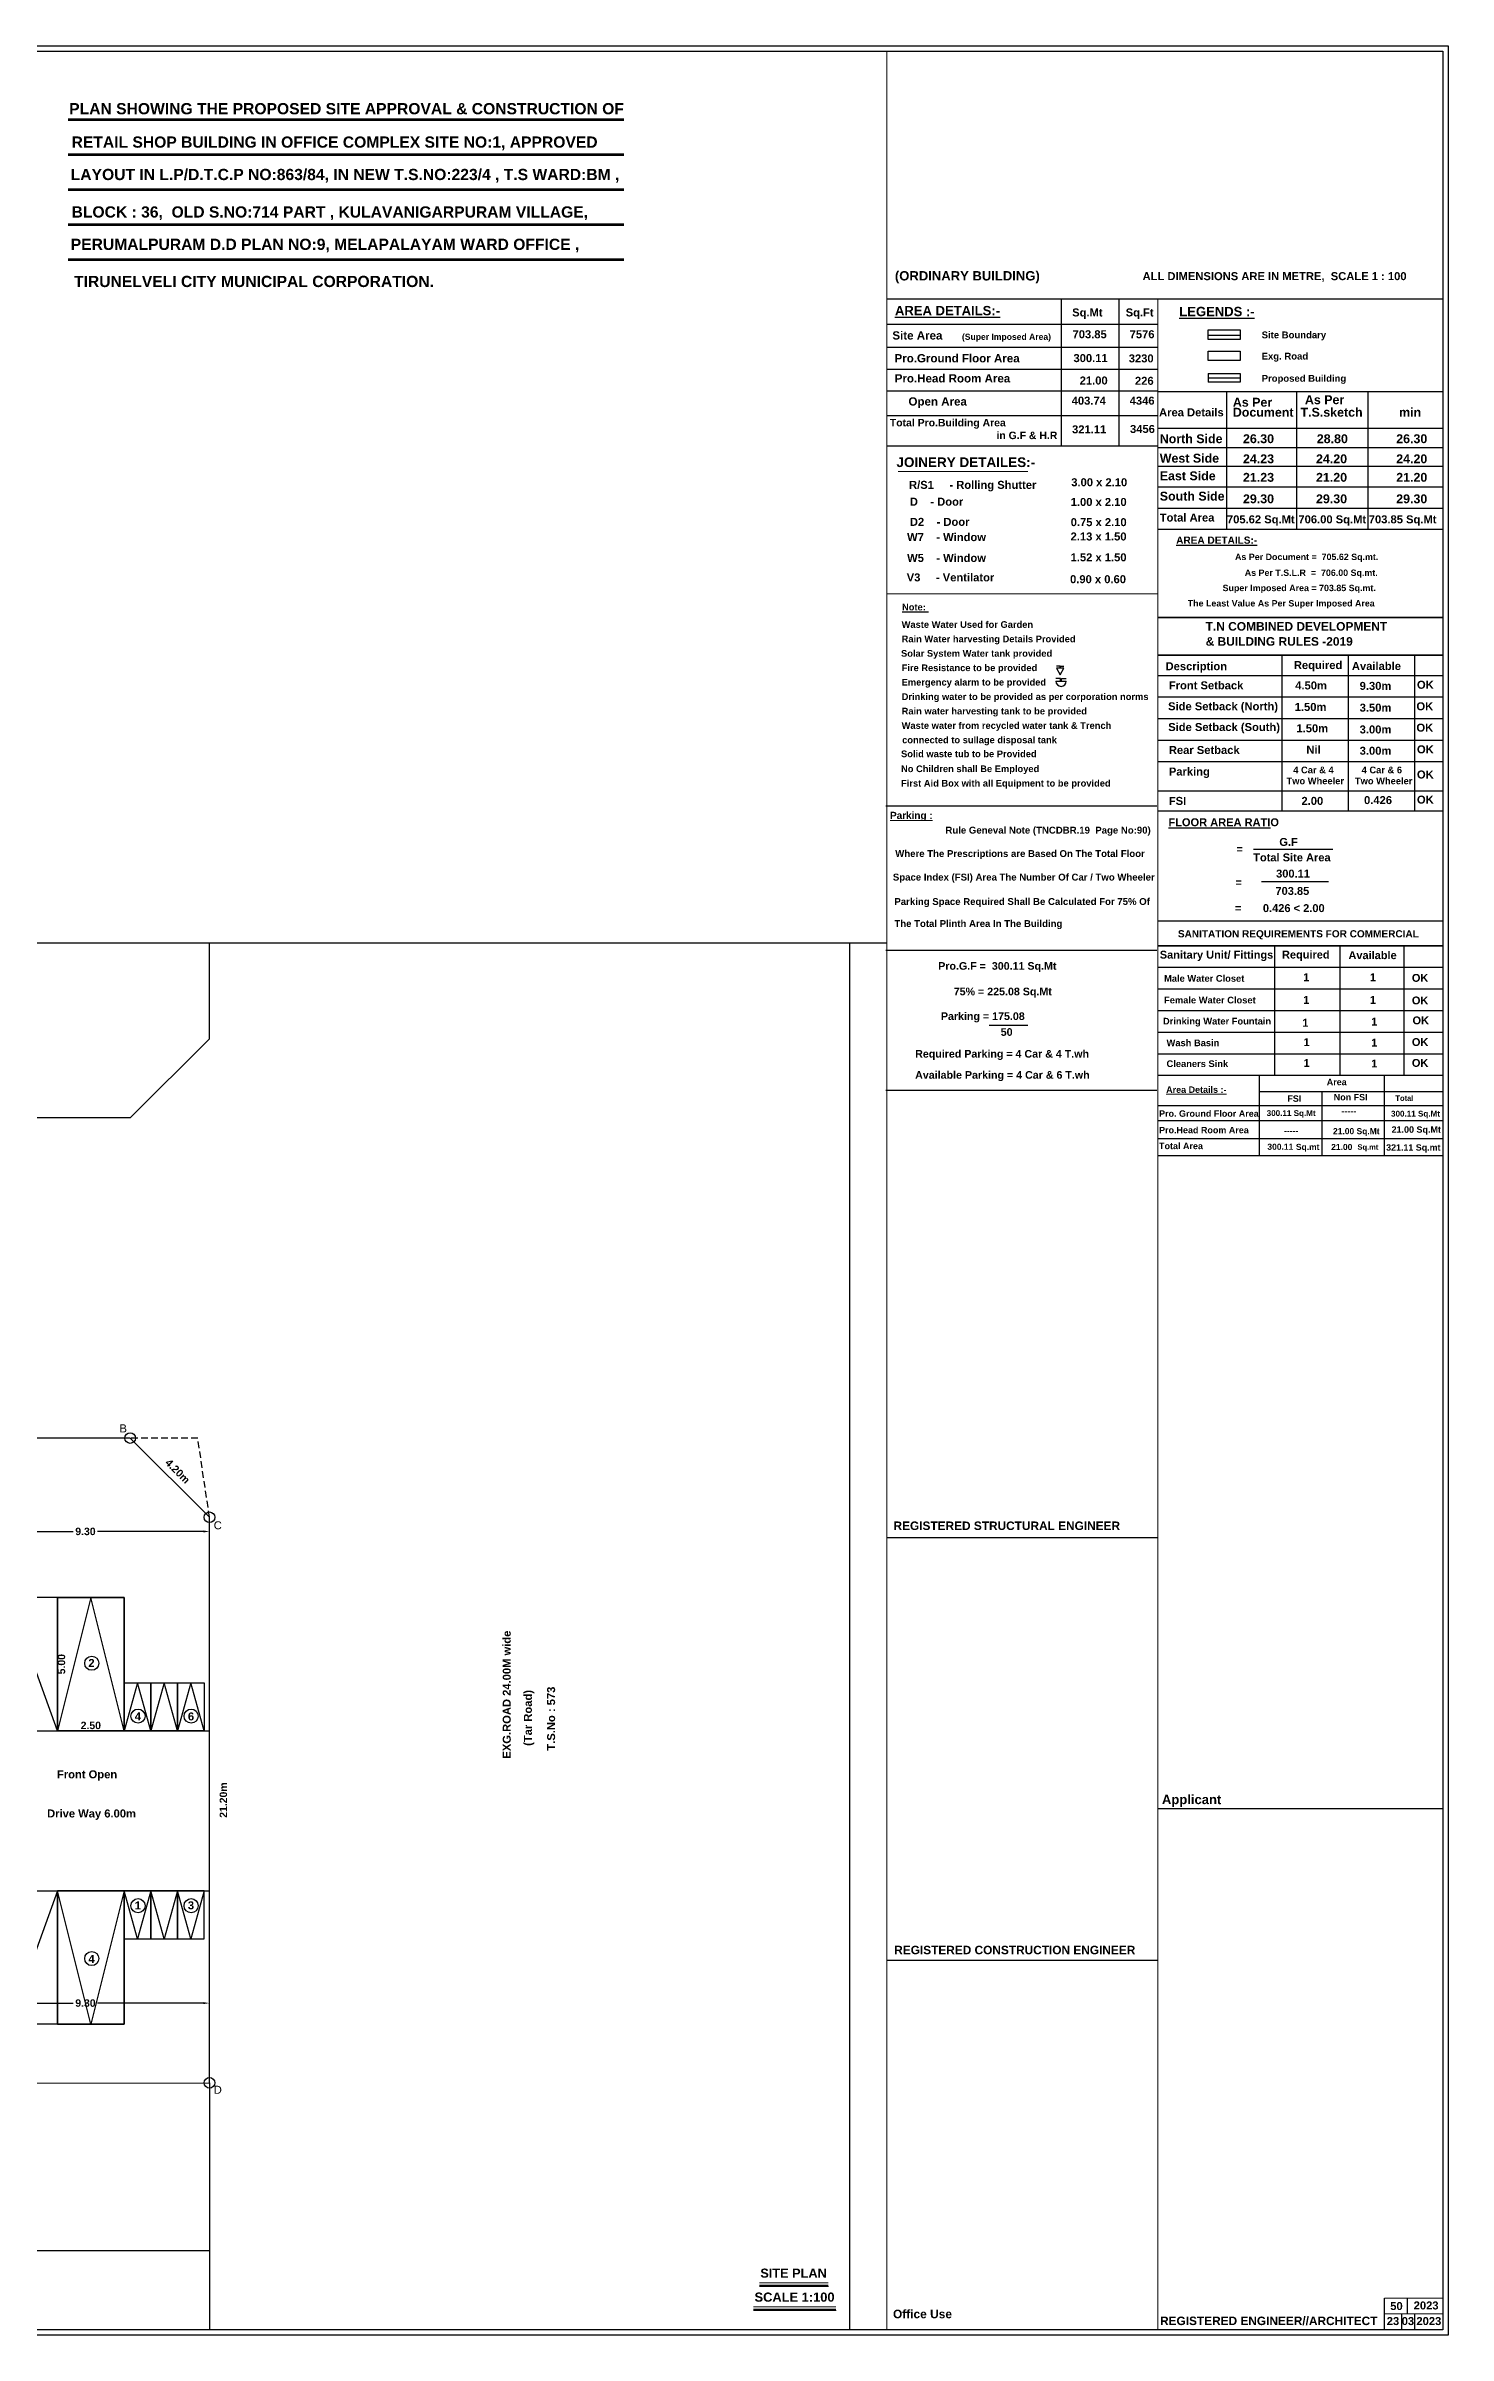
# Model space of a CAD drawing. Header units: metres. Extents: x 75088 to 75192, y -5136 to -5050.
# Drawn here: x 75139.2 to 75191.8, y -5135.5 to -5049.7 of the extents above; entities that cross this region are included whole.
import ezdxf
from ezdxf.enums import TextEntityAlignment as Align

# ---------------------------------------------------------------- set-up
doc = ezdxf.new("R2010")
doc.units = ezdxf.units.M
doc.header["$MEASUREMENT"] = 0
doc.header["$PDMODE"] = 2
doc.linetypes.add('HIDDEN', pattern=[0.375, 0.25, -0.125])
doc.styles.add('Ar Bold', font='arialbd.ttf', dxfattribs={"height": 0.28})
doc.styles.add('Arial$101', font='arialbd.ttf', dxfattribs={"height": 3.312})
doc.styles.get("Standard").update_dxf_attribs({"font": 'arial.ttf', "height": 0.25})
doc.dimstyles.new('123', dxfattribs={"dimtxt": 0.35, "dimasz": 0.18, "dimexe": 0.18, "dimexo": 0.0625, "dimgap": 0.09, "dimtad": 0, "dimzin": 0, "dimdsep": 46, "dimtxsty": 'Ar Bold', "dimcen": 0.09, "dimse1": 1, "dimse2": 1, "dimsd1": 1, "dimsd2": 1, "dimclrt": 3, "dimadec": 0, "dimazin": 0, "dimtfac": 1, "dimtofl": 0, "dimtmove": 0, "dimatfit": 3, "dimfxl": 0, "dimtolj": 1, "dimtzin": 0, "dimarcsym": 0})
doc.dimstyles.new('~dimensions', dxfattribs={"dimtxt": 0.28, "dimasz": 0.17, "dimexe": 0.05, "dimexo": 0.0625, "dimgap": 0.06, "dimtad": 1, "dimzin": 4, "dimdsep": 46, "dimtxsty": 'Ar Bold', "dimcen": 0.09, "dimse1": 1, "dimse2": 1, "dimsd1": 1, "dimsd2": 1, "dimclrt": 71, "dimadec": 0, "dimazin": 0, "dimtfac": 1, "dimtix": 1, "dimtofl": 0, "dimtmove": 2, "dimatfit": 3, "dimfxl": 0, "dimtolj": 1, "dimtzin": 0, "dimarcsym": 0})
doc.dimstyles.new('~side open 100', dxfattribs={"dimtxt": 0.3, "dimasz": 0.23, "dimexe": 0.18, "dimexo": 0.0625, "dimgap": 0.09, "dimtad": 1, "dimzin": 4, "dimdsep": 46, "dimtxsty": 'Ar Bold', "dimcen": 0.09, "dimse1": 1, "dimse2": 1, "dimclrd": 8, "dimclrt": 256, "dimadec": 0, "dimazin": 0, "dimtfac": 1, "dimtix": 1, "dimtmove": 2, "dimatfit": 3, "dimldrblk": 'CLOSEDBLANK', "dimfxl": 0, "dimtolj": 1, "dimtzin": 0, "dimarcsym": 0})

# ---------------------------------------------------------------- blocks, each defined once
blk = doc.blocks.new('*D22')
at = {"layer": 'Defpoints', "color": 0, "lineweight": 5}
for p in [(75116.07, -5100.805), (75142.37, -5100.805), (75116.07, -5101.474)]:
    blk.add_point(p, dxfattribs=at)
at = {"color": 3, "insert": (75129.22, -5101.474), "char_height": 0.28, "attachment_point": 5, "style": 'Ar Bold'}
blk.add_mtext('\\A1;26.30m', dxfattribs=at)
blk = doc.blocks.new('*D23')
at = {"layer": 'Defpoints', "color": 0, "lineweight": 5}
for p in [(75142.661, -5101.659), (75142.911, -5101.408), (75145.881, -5104.378)]:
    blk.add_point(p, dxfattribs=at)
at = {"color": 3, "insert": (75144.146, -5103.144), "char_height": 0.28, "attachment_point": 5, "rotation": 314.99708, "style": 'Ar Bold'}
blk.add_mtext('\\A1;4.20m', dxfattribs=at)
blk = doc.blocks.new('*D24')
at = {"layer": 'Defpoints', "color": 0, "lineweight": 5}
for p in [(75146.328, -5104.868), (75145.861, -5126.068), (75146.328, -5126.068)]:
    blk.add_point(p, dxfattribs=at)
at = {"color": 3, "insert": (75145.861, -5115.468), "char_height": 0.28, "attachment_point": 5, "rotation": 90, "style": 'Ar Bold'}
blk.add_mtext('\\A1;21.20m', dxfattribs=at)
blk = doc.blocks.new('*D25')
at = {"layer": 'Defpoints', "color": 0, "lineweight": 5}
for p in [(75145.339, -5126.456), (75116.04, -5126.966), (75145.34, -5126.936)]:
    blk.add_point(p, dxfattribs=at)
at = {"color": 3, "insert": (75130.689, -5126.471), "char_height": 0.28, "attachment_point": 5, "rotation": 0.05863, "style": 'Ar Bold'}
blk.add_mtext('\\A1;29.30m', dxfattribs=at)
blk = doc.blocks.new('*D32')
at = {"color": 8, "lineweight": -2}
for p, q in [((75136.271, -5123.078), (75140.235, -5123.078)), ((75145.11, -5123.078), (75141.145, -5123.078))]:
    blk.add_line(p, q, dxfattribs=at)
at = {"color": 8, "lineweight": 5}
for points in [[(75136.271, -5123.04), (75136.271, -5123.116), (75136.041, -5123.078)], [(75145.11, -5123.04), (75145.11, -5123.116), (75145.34, -5123.078)]]:
    blk.add_solid(points, dxfattribs=at)
at = {"layer": 'Defpoints', "color": 0, "lineweight": 5}
for p in [(75136.041, -5123.078), (75145.34, -5123.078), (75145.34, -5123.078)]:
    blk.add_point(p, dxfattribs=at)
at = {"insert": (75140.69, -5123.078), "char_height": 0.28, "attachment_point": 5, "style": 'Ar Bold'}
blk.add_mtext('\\A1;9.30', dxfattribs=at)
blk = doc.blocks.new('_ClosedBlank')
at = {"color": 0, "linetype": 'ByBlock', "lineweight": -2}
for p, q in [((-1, 0.17), (0, 0)), ((-1, 0.17), (-1, -0.17)), ((0, 0), (-1, -0.17))]:
    blk.add_line(p, q, dxfattribs=at)
blk = doc.blocks.new('*D102')
at = {"color": 8, "lineweight": -2}
for p, q in [((75136.271, -5105.399), (75140.235, -5105.399)), ((75145.11, -5105.399), (75141.145, -5105.399))]:
    blk.add_line(p, q, dxfattribs=at)
at = {"color": 8, "lineweight": 5}
for points in [[(75136.271, -5105.361), (75136.271, -5105.437), (75136.041, -5105.399)], [(75145.11, -5105.361), (75145.11, -5105.437), (75145.34, -5105.399)]]:
    blk.add_solid(points, dxfattribs=at)
at = {"layer": 'Defpoints', "color": 0, "lineweight": 5}
for p in [(75136.041, -5105.399), (75145.34, -5105.399), (75145.34, -5105.399)]:
    blk.add_point(p, dxfattribs=at)
at = {"insert": (75140.69, -5105.399), "char_height": 0.28, "attachment_point": 5, "style": 'Ar Bold'}
blk.add_mtext('\\A1;9.30', dxfattribs=at)
blk = doc.blocks.new('*D34')
at = {"layer": 'Defpoints', "color": 0, "lineweight": 5}
for p in [(75136.041, -5119.219), (75136.041, -5119.219), (75139.641, -5119.219)]:
    blk.add_point(p, dxfattribs=at)
at = {"color": 71, "insert": (75137.841, -5119.016), "char_height": 0.28, "attachment_point": 5, "style": 'Ar Bold'}
blk.add_mtext('\\A1;3.60', dxfattribs=at)
blk = doc.blocks.new('*D52')
at = {"layer": 'Defpoints', "color": 0, "lineweight": 5}
for p in [(75139.641, -5107.873), (75142.141, -5107.873), (75142.141, -5112.873)]:
    blk.add_point(p, dxfattribs=at)
at = {"color": 71, "insert": (75140.891, -5112.67), "char_height": 0.28, "attachment_point": 5, "style": 'Ar Bold'}
blk.add_mtext('\\A1;2.50', dxfattribs=at)
blk = doc.blocks.new('*D19')
at = {"layer": 'Defpoints', "color": 0, "lineweight": 5}
for p in [(75139.531, -5107.873), (75139.994, -5107.873), (75139.531, -5112.873)]:
    blk.add_point(p, dxfattribs=at)
at = {"color": 71, "insert": (75139.791, -5110.373), "char_height": 0.28, "attachment_point": 5, "rotation": 90, "style": 'Ar Bold'}
blk.add_mtext('\\A1;5.00', dxfattribs=at)

msp = doc.modelspace()

# ---------------------------------------------------------------- linework, layer by layer
for p, q in [((75088.181, -5049.708), (75191.778, -5049.708)), ((75191.778, -5049.708), (75191.778, -5135.527)), ((75182.784, -5060.722), (75182.784, -5060.358)), ((75182.784, -5060.358), (75183.981, -5060.358)), ((75183.981, -5060.358), (75183.981, -5060.722)), ((75183.981, -5060.722), (75182.784, -5060.722)), ((75182.784, -5061.501), (75182.784, -5061.155)), ((75182.784, -5061.155), (75183.981, -5061.155)), ((75183.981, -5061.501), (75182.784, -5061.501)), ((75183.981, -5061.155), (75183.981, -5061.501)), ((75182.784, -5061.987), (75183.981, -5061.987)), ((75182.784, -5061.987), (75182.784, -5062.322)), ((75183.981, -5062.322), (75182.784, -5062.322)), ((75183.981, -5061.987), (75183.981, -5062.322)), ((75184.472, -5079.824), (75187.451, -5079.824)), ((75184.783, -5081.035), (75187.285, -5081.035)), ((75180.849, -5083.617), (75170.698, -5083.617)), ((75191.778, -5135.527), (75088.181, -5135.527))]:
    msp.add_line(p, q)
at = {"color": 5}
for p, q in [((75088.381, -5049.908), (75191.578, -5049.908)), ((75191.578, -5049.908), (75191.578, -5135.327)), ((75170.738, -5059.188), (75191.578, -5059.188)), ((75191.578, -5062.676), (75180.889, -5062.676)), ((75170.738, -5064.702), (75180.89, -5064.702)), ((75170.698, -5078.194), (75180.849, -5078.194)), ((75180.89, -5078.382), (75191.578, -5078.382)), ((75180.89, -5082.514), (75191.578, -5082.514)), ((75180.89, -5082.514), (75191.387, -5082.514)), ((75170.698, -5088.862), (75180.849, -5088.862)), ((75191.578, -5088.307), (75180.89, -5088.307)), ((75191.578, -5091.313), (75180.89, -5091.313)), ((75170.738, -5105.624), (75180.89, -5105.624)), ((75180.89, -5115.785), (75191.578, -5115.785)), ((75170.738, -5121.474), (75180.89, -5121.474)), ((75191.578, -5135.327), (75088.381, -5135.327))]:
    msp.add_line(p, q, dxfattribs=at)
at = {"color": 6}
for p, q in [((75140.038, -5052.452), (75160.878, -5052.452)), ((75140.038, -5052.502), (75160.878, -5052.502)), ((75140.038, -5053.761), (75160.878, -5053.761)), ((75140.038, -5053.811), (75160.878, -5053.811)), ((75140.038, -5055.07), (75160.878, -5055.07)), ((75140.038, -5055.12), (75160.878, -5055.12)), ((75140.038, -5056.379), (75160.878, -5056.379)), ((75140.038, -5056.429), (75160.878, -5056.429)), ((75140.038, -5057.689), (75160.878, -5057.689)), ((75140.038, -5057.739), (75160.878, -5057.739)), ((75177.273, -5059.188), (75177.273, -5064.702)), ((75179.429, -5059.188), (75179.429, -5064.702)), ((75170.738, -5060.14), (75180.889, -5060.14)), ((75170.738, -5061.003), (75180.889, -5061.003)), ((75170.738, -5061.826), (75180.89, -5061.826)), ((75170.738, -5062.642), (75177.273, -5062.642)), ((75170.773, -5062.642), (75180.89, -5062.642)), ((75170.738, -5063.57), (75180.89, -5063.57)), ((75185.545, -5072.55), (75185.545, -5078.382)), ((75188.022, -5072.55), (75188.022, -5078.382)), ((75190.514, -5072.55), (75190.514, -5078.382)), ((75177.241, -5073.426), (75177.068, -5073.426)), ((75177.068, -5073.526), (75177.455, -5073.526)), ((75177.225, -5072.964), (75177.089, -5072.964)), ((75177.225, -5073.041), (75177.225, -5072.964)), ((75177.238, -5073.041), (75177.238, -5072.964)), ((75177.238, -5072.964), (75177.373, -5072.964)), ((75177.241, -5073.526), (75177.241, -5073.426)), ((75177.282, -5073.526), (75177.282, -5073.426)), ((75177.282, -5073.426), (75177.455, -5073.426)), ((75180.89, -5073.31), (75191.578, -5073.31)), ((75180.89, -5074.117), (75191.578, -5074.117)), ((75180.89, -5074.925), (75191.578, -5074.925)), ((75180.89, -5075.732), (75191.578, -5075.732)), ((75180.89, -5076.54), (75191.578, -5076.54)), ((75180.89, -5077.641), (75191.578, -5077.641)), ((75180.89, -5083.45), (75191.578, -5083.45)), ((75191.578, -5083.45), (75180.89, -5083.45)), ((75180.89, -5083.45), (75191.578, -5083.45)), ((75191.578, -5083.45), (75180.89, -5083.45)), ((75185.27, -5083.45), (75185.27, -5088.307)), ((75187.714, -5083.45), (75187.714, -5088.307)), ((75190.115, -5083.45), (75190.115, -5088.307)), ((75180.89, -5084.242), (75191.578, -5084.242)), ((75180.89, -5084.242), (75191.578, -5084.242)), ((75180.89, -5085.055), (75191.578, -5085.055)), ((75180.89, -5085.055), (75191.578, -5085.055)), ((75180.89, -5085.868), (75191.578, -5085.868)), ((75180.89, -5085.868), (75191.578, -5085.868)), ((75180.89, -5086.681), (75191.578, -5086.681)), ((75180.89, -5086.681), (75191.578, -5086.681)), ((75180.89, -5087.494), (75191.578, -5087.494)), ((75180.89, -5087.494), (75191.578, -5087.494)), ((75184.693, -5088.307), (75184.693, -5091.313)), ((75184.693, -5088.901), (75189.85, -5088.901)), ((75184.693, -5088.901), (75191.578, -5088.901)), ((75187.034, -5088.901), (75187.034, -5091.313)), ((75189.374, -5088.307), (75189.374, -5091.313)), ((75180.89, -5089.434), (75191.578, -5089.434)), ((75180.89, -5089.434), (75191.578, -5089.434)), ((75180.89, -5089.993), (75191.578, -5089.993)), ((75180.89, -5090.667), (75191.578, -5090.667)), ((75189.39, -5134.143), (75191.578, -5134.127)), ((75189.39, -5135.327), (75189.39, -5134.143)), ((75190.25, -5134.727), (75190.25, -5134.143)), ((75189.39, -5134.727), (75191.578, -5134.711)), ((75190.031, -5134.727), (75190.031, -5135.327)), ((75190.513, -5134.727), (75190.513, -5135.327))]:
    msp.add_line(p, q, dxfattribs=at)
at = {"color": 3}
msp.add_line((75182.784, -5060.554), (75183.981, -5060.554), dxfattribs=at)
at = {"color": 1}
for p, q in [((75182.784, -5062.154), (75183.981, -5062.154)), ((75169.34, -5135.327), (75169.34, -5083.348))]:
    msp.add_line(p, q, dxfattribs=at)
at = {"color": 5, "lineweight": 18}
msp.add_line((75170.738, -5070.255), (75180.884, -5070.255), dxfattribs=at)
msp.add_line((75170.738, -5070.255), (75180.884, -5070.255), dxfattribs=at)
msp.add_line((75170.738, -5070.255), (75180.884, -5070.255), dxfattribs=at)
at = {"color": 5, "linetype": 'Continuous', "lineweight": 35}
msp.add_line((75180.89, -5072.55), (75191.578, -5072.55), dxfattribs=at)
at = {"color": 115}
msp.add_line((75170.738, -5083.348), (75114.188, -5083.348), dxfattribs=at)
at = {"color": 8, "linetype": 'HIDDEN'}
for p, q in [((75144.898, -5101.898), (75142.37, -5101.898)), ((75145.34, -5104.868), (75144.898, -5101.898))]:
    msp.add_line(p, q, dxfattribs=at)
at = {"color": 5, "lineweight": 18}
for points in [[(75170.738, -5049.908), (75170.738, -5135.327)], [(75180.89, -5059.188), (75180.89, -5135.327)]]:
    msp.add_lwpolyline(points, dxfattribs=at)
at = {"color": 6}
for points in [[(75183.468, -5062.676), (75183.468, -5067.829)], [(75186.087, -5062.676), (75186.087, -5067.829)], [(75188.758, -5062.676), (75188.758, -5067.829)], [(75180.89, -5064.043), (75191.578, -5064.043)], [(75180.89, -5064.77), (75191.578, -5064.77)], [(75180.89, -5065.462), (75191.578, -5065.462)], [(75180.89, -5066.241), (75191.578, -5066.241)], [(75180.89, -5067.035), (75191.578, -5067.035)], [(75139.641, -5112.873), (75139.641, -5107.873), (75136.041, -5107.873), (75136.041, -5112.873), (75139.641, -5112.873), (75137.841, -5107.873), (75136.041, -5112.873)], [(75139.641, -5118.873), (75139.641, -5123.873), (75136.041, -5123.873), (75136.041, -5118.873), (75139.641, -5118.873), (75137.841, -5123.873), (75136.041, -5118.873)]]:
    msp.add_lwpolyline(points, dxfattribs=at)
at = {"color": 7, "linetype": 'Continuous', "lineweight": 5}
msp.add_lwpolyline([(75171.154, -5065.667), (75176.017, -5065.667), (75176.017, -5065.667)], dxfattribs=at)
at = {"color": 5}
msp.add_lwpolyline([(75180.89, -5067.829), (75191.578, -5067.829)], dxfattribs=at)
at = {"color": 5, "linetype": 'Continuous', "lineweight": 35}
msp.add_lwpolyline([(75191.578, -5071.144), (75180.89, -5071.144)], dxfattribs=at)
at = {"color": 6}
msp.add_lwpolyline([(75177.231, -5073.287), (75177.373, -5073.041), (75177.089, -5073.041)], close=True, dxfattribs=at)
at = {"color": 1}
for points in [[(75145.34, -5086.928), (75145.34, -5083.348)], [(75145.34, -5086.928), (75142.37, -5089.898)], [(75142.37, -5089.898), (75114.188, -5089.898)], [(75145.34, -5126.068), (75145.34, -5135.327)]]:
    msp.add_lwpolyline(points, dxfattribs=at)
for points in [[(75174.573, -5086.415), (75176.018, -5086.415)], [(75136.041, -5112.873), (75145.34, -5112.873)], [(75136.041, -5118.873), (75145.34, -5118.873)], [(75116.04, -5132.357), (75145.34, -5132.357)]]:
    msp.add_lwpolyline(points)
at = {"color": 3}
msp.add_lwpolyline([(75145.34, -5104.868), (75142.37, -5101.898), (75116.07, -5101.898), (75116.04, -5126.098), (75145.34, -5126.068)], close=True, dxfattribs=at)
at = {"color": 115}
for points in [[(75142.141, -5112.873), (75139.641, -5112.873), (75139.641, -5107.873), (75142.141, -5107.873)], [(75142.141, -5107.873), (75139.641, -5107.873), (75139.641, -5112.873), (75142.141, -5112.873)], [(75143.141, -5112.873), (75142.141, -5112.873), (75142.141, -5111.073), (75143.141, -5111.073)], [(75144.141, -5112.873), (75143.141, -5112.873), (75143.141, -5111.073), (75144.141, -5111.073)], [(75145.141, -5112.873), (75144.141, -5112.873), (75144.141, -5111.073), (75145.141, -5111.073)], [(75142.141, -5118.873), (75139.641, -5118.873), (75139.641, -5123.873), (75142.141, -5123.873)], [(75142.141, -5123.873), (75139.641, -5123.873), (75139.641, -5118.873), (75142.141, -5118.873)], [(75143.141, -5118.873), (75142.141, -5118.873), (75142.141, -5120.673), (75143.141, -5120.673)], [(75144.141, -5118.873), (75143.141, -5118.873), (75143.141, -5120.673), (75144.141, -5120.673)], [(75145.141, -5118.873), (75144.141, -5118.873), (75144.141, -5120.673), (75145.141, -5120.673)]]:
    msp.add_lwpolyline(points, close=True, dxfattribs=at)
for points in [[(75142.141, -5112.873), (75140.891, -5107.873), (75139.641, -5112.873)], [(75143.141, -5112.873), (75142.641, -5111.073), (75142.141, -5112.873)], [(75144.141, -5112.873), (75143.641, -5111.073), (75143.141, -5112.873)], [(75145.141, -5112.873), (75144.641, -5111.073), (75144.141, -5112.873)], [(75142.141, -5118.873), (75140.891, -5123.873), (75139.641, -5118.873)], [(75143.141, -5118.873), (75142.641, -5120.673), (75142.141, -5118.873)], [(75144.141, -5118.873), (75143.641, -5120.673), (75143.141, -5118.873)], [(75145.141, -5118.873), (75144.641, -5120.673), (75144.141, -5118.873)]]:
    msp.add_lwpolyline(points, dxfattribs=at)
at = {"color": 7, "linetype": 'Continuous', "lineweight": 20}
for points in [[(75165.953, -5133.565), (75168.532, -5133.565), (75168.532, -5133.565)], [(75165.738, -5134.464), (75168.817, -5134.464), (75168.817, -5134.464)]]:
    msp.add_lwpolyline(points, dxfattribs=at)
at = {"color": 1, "linetype": 'Continuous', "lineweight": 53}
for points in [[(75165.953, -5133.679), (75168.532, -5133.679), (75168.532, -5133.679)], [(75165.738, -5134.581), (75168.817, -5134.581), (75168.817, -5134.581)]]:
    msp.add_lwpolyline(points, dxfattribs=at)
for centre, radius in [((75142.364, -5101.898), 0.2), ((75145.34, -5104.868), 0.2), ((75140.925, -5110.339), 0.264), ((75142.66, -5112.321), 0.264), ((75144.652, -5112.321), 0.264), ((75142.66, -5119.426), 0.264), ((75144.652, -5119.426), 0.264), ((75140.925, -5121.408), 0.264), ((75145.34, -5126.068), 0.2)]:
    msp.add_circle(centre, radius)
at = {"color": 6}
msp.add_arc((75177.262, -5073.526), 0.194, 180, 0, dxfattribs=at)

# ---------------------------------------------------------------- texts
at = {"style": 'Ar Bold'}
for s, height, p in [('PLAN SHOWING THE PROPOSED SITE APPROVAL & CONSTRUCTION OF  ', 0.42, (75140.08, -5052.276)), ('RETAIL SHOP BUILDING IN OFFICE COMPLEX SITE NO:1, APPROVED ', 0.42, (75140.169, -5053.528)), ('LAYOUT IN L.P/D.T.C.P NO:863/84, IN NEW T.S.NO:223/4 , T.S WARD:BM , ', 0.42, (75140.137, -5054.742)), ('BLOCK : 36,  OLD S.NO:714 PART , KULAVANIGARPURAM VILLAGE, ', 0.42, (75140.169, -5056.147)), ('PERUMALPURAM D.D PLAN NO:9, MELAPALAYAM WARD OFFICE , ', 0.42, (75140.137, -5057.36)), ('TIRUNELVELI CITY MUNICIPAL CORPORATION.          ', 0.42, (75140.261, -5058.752)), ('(ORDINARY BUILDING)', 0.35, (75171.035, -5058.505)), ('ALL DIMENSIONS ARE IN METRE,  SCALE 1 : 100', 0.3, (75180.32, -5058.494)), ('%%UAREA DETAILS:-', 0.35, (75171.038, -5059.81)), ('%%ULEGENDS :-', 0.35, (75181.696, -5059.844)), ('Site Area', 0.31, (75170.94, -5060.72)), ('(Super Imposed Area)', 0.23, (75173.548, -5060.732)), ('Site Boundary', 0.25515, (75184.785, -5060.673)), ('Pro.Ground Floor Area', 0.31, (75171.02, -5061.576)), ('Exg. Road', 0.2551, (75184.785, -5061.47)), ('Pro.Head Room Area', 0.31, (75171.028, -5062.328)), ('Proposed Building', 0.25515, (75184.785, -5062.302)), ('Open Area ', 0.31, (75171.543, -5063.194)), ('Total Pro.Building Area ', 0.28, (75170.845, -5063.975)), ('in G.F & H.R', 0.28, (75174.843, -5064.452)), ('R/S1     - Rolling Shutter', 0.3, (75171.565, -5066.317)), ('D    - Door', 0.3, (75171.596, -5066.947)), ('1.00 x 2.10', 0.3, (75177.625, -5066.958)), ('3.00 x 2.10', 0.3, (75177.646, -5066.219)), ('D2    - Door', 0.3, (75171.596, -5067.704)), ('0.75 x 2.10', 0.3, (75177.625, -5067.715)), ('W7    - Window', 0.3, (75171.493, -5068.276)), ('2.13 x 1.50', 0.3, (75177.621, -5068.252)), ('%%UAREA DETAILS:-', 0.27, (75181.579, -5068.375)), ('W5    - Window', 0.3, (75171.493, -5069.057)), ('1.52 x 1.50', 0.3, (75177.621, -5069.033)), ('V3     - Ventilator', 0.3, (75171.477, -5069.785)), ('0.90 x 0.60', 0.3, (75177.601, -5069.853)), ('%%uNote: ', 0.25, (75171.302, -5070.873)), ('Waste Water Used for Garden', 0.25, (75171.287, -5071.527)), ('Rain Water harvesting Details Provided', 0.25, (75171.287, -5072.068)), ('T.N COMBINED DEVELOPMENT ', 0.32, (75182.685, -5071.631)), ('Solar System Water tank provided', 0.25, (75171.265, -5072.609)), ('& BUILDING RULES -2019', 0.32, (75182.685, -5072.196)), ('Fire Resistance to be provided', 0.25, (75171.287, -5073.15)), ('Emergency alarm to be provided', 0.25, (75171.287, -5073.69)), ('Description', 0.3, (75181.182, -5073.115)), ('Front Setback', 0.3, (75181.304, -5073.832)), ('Required', 0.3, (75185.991, -5073.072)), ('4.50m', 0.3, (75186.043, -5073.835)), ('Available', 0.3, (75188.166, -5073.107)), ('9.30m', 0.3, (75188.458, -5073.852)), ('OK', 0.3, (75190.606, -5073.81)), ('Drinking water to be provided as per corporation norms', 0.25, (75171.287, -5074.231)), ('Side Setback (North)', 0.3, (75181.276, -5074.617)), ('1.50m', 0.3, (75186.023, -5074.642)), ('3.50m', 0.3, (75188.458, -5074.668)), ('OK', 0.3, (75190.586, -5074.617)), ('Waste water from recycled water tank & Trench', 0.25, (75171.287, -5075.313)), ('Rain water harvesting tank to be provided', 0.25, (75171.287, -5074.772)), ('Side Setback (South)', 0.3, (75181.28, -5075.395)), ('1.50m', 0.3, (75186.087, -5075.442)), ('3.00m', 0.3, (75188.458, -5075.485)), ('OK', 0.3, (75190.586, -5075.417)), ('Solid waste tub to be Provided', 0.25, (75171.265, -5076.375)), (' connected to sullage disposal tank', 0.25, (75171.209, -5075.853)), ('Rear Setback', 0.3, (75181.304, -5076.255)), ('Nil', 0.3, (75186.459, -5076.241)), ('3.00m', 0.3, (75188.458, -5076.283)), ('OK', 0.3, (75190.606, -5076.232)), ('No Children shall Be Employed', 0.25, (75171.265, -5076.935)), ('Parking', 0.3, (75181.304, -5077.062)), ('4 Car & 4', 0.25, (75185.968, -5076.978)), ('4 Car & 6', 0.25, (75188.533, -5076.978)), ('OK', 0.3, (75190.606, -5077.174)), ('First Aid Box with all Equipment to be provided', 0.25, (75171.265, -5077.476)), ('Two Wheeler', 0.25, (75185.717, -5077.39)), ('2.00', 0.3, (75186.276, -5078.163)), ('Two Wheeler', 0.25, (75188.281, -5077.39)), ('0.426', 0.3, (75188.622, -5078.133)), ('OK', 0.3, (75190.606, -5078.115)), ('%%UFLOOR AREA RATI%%UO', 0.29665, (75181.289, -5078.962)), ('FSI', 0.3, (75181.304, -5078.163)), ('Rule Geneval Note (TNCDBR.19  Page No:90) ', 0.25755, (75172.929, -5079.239)), ('G.F', 0.2966, (75185.447, -5079.699)), ('Where The Prescriptions are Based On The Total Floor ', 0.25755, (75171.048, -5080.116)), ('=  ', 0.2966, (75183.839, -5079.97)), ('Total Site Area', 0.29665, (75184.467, -5080.28)), ('Space Index (FSI) Area The Number Of Car / Two Wheeler', 0.25755, (75170.959, -5081)), ('=  ', 0.2966, (75183.8, -5081.22)), ('703.85', 0.2966, (75185.301, -5081.537)), ('300.11', 0.2966, (75185.326, -5080.887)), (' Parking Space Required Shall Be Calculated For 75%%% Of', 0.25755, (75170.916, -5081.914)), ('=       0.426 < 2.00', 0.29665, (75183.782, -5082.181)), (' The Total Plinth Area In The Building', 0.25755, (75170.916, -5082.74)), ('SANITATION REQUIREMENTS FOR COMMERCIAL', 0.26943, (75181.644, -5083.129)), ('Sanitary Unit/ Fittings', 0.29469, (75180.965, -5083.926)), ('Required', 0.2947, (75185.546, -5083.922)), ('Available', 0.2947, (75188.038, -5083.945)), ('Pro.G.F =  300.11 Sq.Mt', 0.28617, (75172.659, -5084.343)), ('Male Water Closet', 0.25, (75181.126, -5084.793)), ('1', 0.295, (75186.339, -5084.773)), ('1', 0.295, (75188.841, -5084.773)), ('OK', 0.2947, (75190.415, -5084.795)), ('75%%% = 225.08 Sq.Mt', 0.28617, (75173.24, -5085.301)), ('Female Water Closet', 0.25, (75181.125, -5085.605)), ('1', 0.295, (75186.339, -5085.621)), ('1', 0.295, (75188.841, -5085.621)), ('OK', 0.2947, (75190.415, -5085.641)), ('Parking = 175.08', 0.28617, (75172.758, -5086.226)), ('Drinking Water Fountain ', 0.25, (75181.083, -5086.395)), ('1', 0.295, (75186.308, -5086.477)), ('1', 0.295, (75188.891, -5086.436)), ('OK', 0.2947, (75190.439, -5086.388)), ('50', 0.2862, (75175.001, -5086.82)), ('Wash Basin', 0.25, (75181.218, -5087.208)), ('1', 0.295, (75186.352, -5087.207)), ('1', 0.295, (75188.891, -5087.225)), ('OK', 0.2947, (75190.415, -5087.201)), ('Available Parking = 4 Car & 6 T.wh', 0.28617, (75171.793, -5088.428)), ('Required Parking = 4 Car & 4 T.wh ', 0.28617, (75171.793, -5087.636)), ('Cleaners Sink', 0.25, (75181.218, -5087.99)), ('1', 0.295, (75186.352, -5087.988)), ('1', 0.295, (75188.891, -5088.006)), ('OK', 0.2947, (75190.415, -5087.982)), ('REGISTERED STRUCTURAL ENGINEER', 0.31817, (75170.982, -5105.343)), ('2', 0.3, (75140.799, -5110.478)), ('4', 0.3, (75142.537, -5112.481)), ('6', 0.3, (75144.53, -5112.481)), ('1', 0.3, (75142.537, -5119.567)), ('3', 0.3, (75144.53, -5119.562)), ('4', 0.3, (75140.799, -5121.57)), ('REGISTERED CONSTRUCTION ENGINEER', 0.31817, (75171.009, -5121.246)), ('REGISTERED ENGINEER//ARCHITECT', 0.31817, (75180.975, -5135.147))]:
    msp.add_text(s, height=height, dxfattribs=at).set_placement(p)
for s, p in [('Sq.Mt', (75178.821, -5059.854)), ('Sq.Ft', (75180.734, -5059.854)), ('703.85', (75178.976, -5060.671)), ('7576', (75180.767, -5060.671)), ('300.11', (75179.011, -5061.565)), ('3230', (75180.734, -5061.576)), ('21.00', (75179.011, -5062.405)), ('226', (75180.734, -5062.417)), ('403.74', (75178.944, -5063.161)), ('4346', (75180.769, -5063.161)), ('321.11', (75178.958, -5064.235)), ('3456', (75180.782, -5064.222))]:
    msp.add_text(s, height=0.3, dxfattribs=at).set_placement(p, align=Align.RIGHT)
at = {"color": 7, "style": 'Arial$101'}
for s, height, p in [('As Per ', 0.3331, (75183.704, -5063.236)), ('T.S.sketch', 0.3331, (75186.241, -5063.611)), ('As Per ', 0.3331, (75186.405, -5063.143)), ('min', 0.3331, (75189.935, -5063.611)), ('Area Details', 0.3, (75180.938, -5063.598)), ('Document', 0.3331, (75183.704, -5063.611)), ('West Side', 0.3331, (75180.964, -5065.333)), ('North Side', 0.3331, (75180.964, -5064.604)), ('26.30', 0.3331, (75184.084, -5064.604)), ('28.80', 0.3331, (75186.851, -5064.604)), ('26.30', 0.3331, (75189.828, -5064.604)), ('JOINERY DETAILES:-', 0.36221, (75171.093, -5065.499)), ('East Side', 0.3331, (75180.964, -5065.995)), ('24.23', 0.3331, (75184.084, -5065.357)), ('21.23', 0.3331, (75184.084, -5066.051)), ('24.20', 0.3331, (75186.822, -5065.357)), ('21.20', 0.3331, (75186.822, -5066.051)), ('24.20', 0.3331, (75189.828, -5065.357)), ('21.20', 0.3331, (75189.828, -5066.051)), ('South Side', 0.3331, (75180.964, -5066.756)), ('29.30', 0.3331, (75184.084, -5066.857)), ('29.30', 0.3331, (75186.822, -5066.857)), ('29.30', 0.3331, (75189.828, -5066.857)), ('Total Area', 0.3, (75180.964, -5067.542)), ('705.62 Sq.Mt', 0.3, (75183.482, -5067.609)), ('706.00 Sq.Mt', 0.3, (75186.162, -5067.609)), ('703.85 Sq.Mt', 0.3, (75188.799, -5067.609)), ('Front Open', 0.3, (75139.622, -5114.651)), ('Drive Way 6.00m', 0.3, (75139.252, -5116.119)), ('SITE PLAN', 0.3417, (75165.989, -5133.37)), ('SCALE 1:100', 0.3449, (75165.773, -5134.271))]:
    msp.add_text(s, height=height, dxfattribs=at).set_placement(p)
at = {"lineweight": 20, "style": 'Ar Bold'}
for s, height, p in [('As Per Document =  705.62 Sq.mt.', 0.23826, (75183.785, -5068.986)), ('Super Imposed Area = 703.85 Sq.mt.', 0.23826, (75183.32, -5070.151)), ('As Per T.S.L.R  =  706.00 Sq.mt.', 0.23826, (75184.15, -5069.58)), ('The Least Value As Per Super Imposed Area', 0.23826, (75182.013, -5070.726)), ('%%UParking :', 0.26709, (75170.852, -5078.69)), ('%%UArea Details :-', 0.24069, (75181.204, -5088.957)), ('Area', 0.2407, (75187.224, -5088.671)), ('Non FSI', 0.2407, (75187.485, -5089.239)), ('Pro. Ground Floor Area', 0.24069, (75180.938, -5089.854)), ('FSI', 0.2407, (75185.747, -5089.292)), ('Total', 0.202, (75189.797, -5089.258)), ('Pro.Head Room Area ', 0.24069, (75180.938, -5090.472)), ('Total Area', 0.2407, (75180.938, -5091.068)), ('300.11', 0.2273, (75184.999, -5091.092)), ('Sq.mt ', 0.2273, (75186.068, -5091.097)), ('21.00', 0.2273, (75187.39, -5091.099)), ('Sq.mt ', 0.202, (75188.374, -5091.088)), ('321.11 Sq.mt', 0.23853, (75189.451, -5091.123))]:
    msp.add_text(s, height=height, dxfattribs=at).set_placement(p)
for s, height, p in [('300.11 Sq.Mt', 0.21684, (75186.808, -5089.825)), ('-----', 0.2407, (75188.336, -5089.762)), ('300.11 Sq.Mt', 0.21684, (75191.469, -5089.846)), ('-----', 0.2273, (75186.154, -5090.488)), ('21.00 Sq.Mt', 0.2273, (75189.205, -5090.506)), ('21.00 Sq.Mt', 0.24069, (75191.504, -5090.453))]:
    msp.add_text(s, height=height, dxfattribs=at).set_placement(p, align=Align.RIGHT)
for s, p in [('B', (75141.965, -5101.685)), ('C', (75145.499, -5105.318)), ('D', (75145.499, -5126.477))]:
    msp.add_text(s, height=0.3).set_placement(p)
at = {"style": 'Ar Bold'}
for s, p in [('EXG.ROAD 24.00M wide', (75156.633, -5113.913)), ('T.S.No : 573', (75158.296, -5113.614)), ('(Tar Road)', (75157.425, -5113.436))]:
    msp.add_text(s, height=0.3, rotation=90, dxfattribs=at).set_placement(p)
for s, height, p in [('Applicant', 0.35, (75182.158, -5115.619)), ('Office Use', 0.32, (75172.069, -5134.891))]:
    msp.add_text(s, height=height, dxfattribs=at).set_placement(p, align=Align.CENTER)
at = {"color": 4, "style": 'Ar Bold'}
for s, p in [('50', (75189.604, -5134.583)), ('2023', (75190.483, -5134.561)), ('23', (75189.474, -5135.146)), ('03', (75190.034, -5135.146)), ('2023', (75190.586, -5135.146))]:
    msp.add_text(s, height=0.3, dxfattribs=at).set_placement(p)

# ---------------------------------------------------------------- dimensions: what is measured, and where the dimension line sits
for p1, p2, distance, picture, middle in [((75142.37, -5100.805), (75116.07, -5100.805), 0.67, '*D22', (75129.22, -5101.474)), ((75146.328, -5104.868), (75146.328, -5126.068), -0.467, '*D24', (75145.861, -5115.468)), ((75116.04, -5126.966), (75145.34, -5126.936), 0.48, '*D25', (75130.689, -5126.471))]:
    dim = msp.add_aligned_dim(p1=p1, p2=p2, distance=distance, dimstyle='123', override={"dimpost": 'm'})
    dim.commit()
    dim.dimension.update_dxf_attribs({"geometry": picture, "text_midpoint": middle})
dim = msp.add_aligned_dim(p1=(75145.881, -5104.378), p2=(75142.911, -5101.408), distance=0.354, text='4.20m', dimstyle='123', override={"dimpost": 'm'})
dim.commit()
dim.dimension.update_dxf_attribs({"geometry": '*D23', "text_midpoint": (75144.146, -5103.144)})
for base, p1, p2, picture, middle in [((75145.34, -5105.399), (75136.041, -5105.399), (75145.34, -5105.399), '*D102', (75140.69, -5105.399)), ((75145.34, -5123.078), (75136.041, -5123.078), (75145.34, -5123.078), '*D32', (75140.69, -5123.078))]:
    dim = msp.add_linear_dim(base=base, p1=p1, p2=p2, angle=0, dimstyle='~side open 100')
    dim.commit()
    dim.dimension.update_dxf_attribs({"geometry": picture, "text_midpoint": middle, "dimtype": 161})
for p1, p2, distance, picture, middle in [((75139.531, -5112.873), (75139.531, -5107.873), -0.462, '*D19', (75139.791, -5110.373)), ((75139.641, -5107.873), (75142.141, -5107.873), -5, '*D52', (75140.891, -5112.67)), ((75139.641, -5119.219), (75136.041, -5119.219), 0, '*D34', (75137.841, -5119.016))]:
    dim = msp.add_aligned_dim(p1=p1, p2=p2, distance=distance, dimstyle='~dimensions')
    dim.commit()
    dim.dimension.update_dxf_attribs({"geometry": picture, "text_midpoint": middle})

doc.saveas('drawing.dxf')
